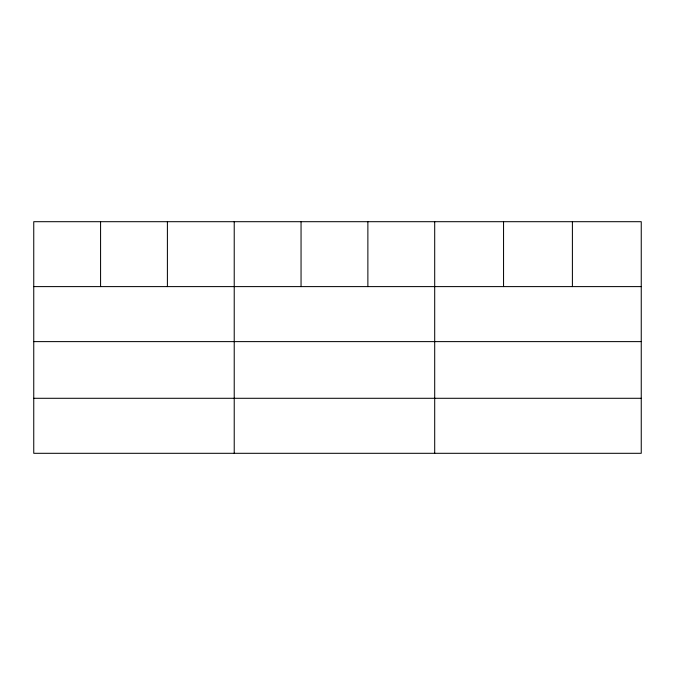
<?xml version="1.0" encoding="UTF-8"?>
<svg xmlns="http://www.w3.org/2000/svg" width="675" height="675" viewBox="0 0 675 675"><rect width="100%" height="100%" fill="white"/><g stroke="black" fill="none" stroke-linecap="round" stroke-linejoin="round"><path stroke-width="1.01" d="M641.25 341.618L641.25 221.695L33.75 221.695L33.75 453.305L641.25 453.305L641.25 341.618L33.75 341.618M33.75 286.605L641.25 286.605M33.75 398.292L641.25 398.292M572.4 221.695L572.4 286.605M503.55 221.695L503.55 286.605M434.7 221.695L434.7 453.305M367.875 221.695L367.875 286.605M301.05 221.695L301.05 286.605M234.225 221.695L234.225 453.305M167.4 221.695L167.4 286.605M100.575 221.695L100.575 286.605"/></g></svg>
